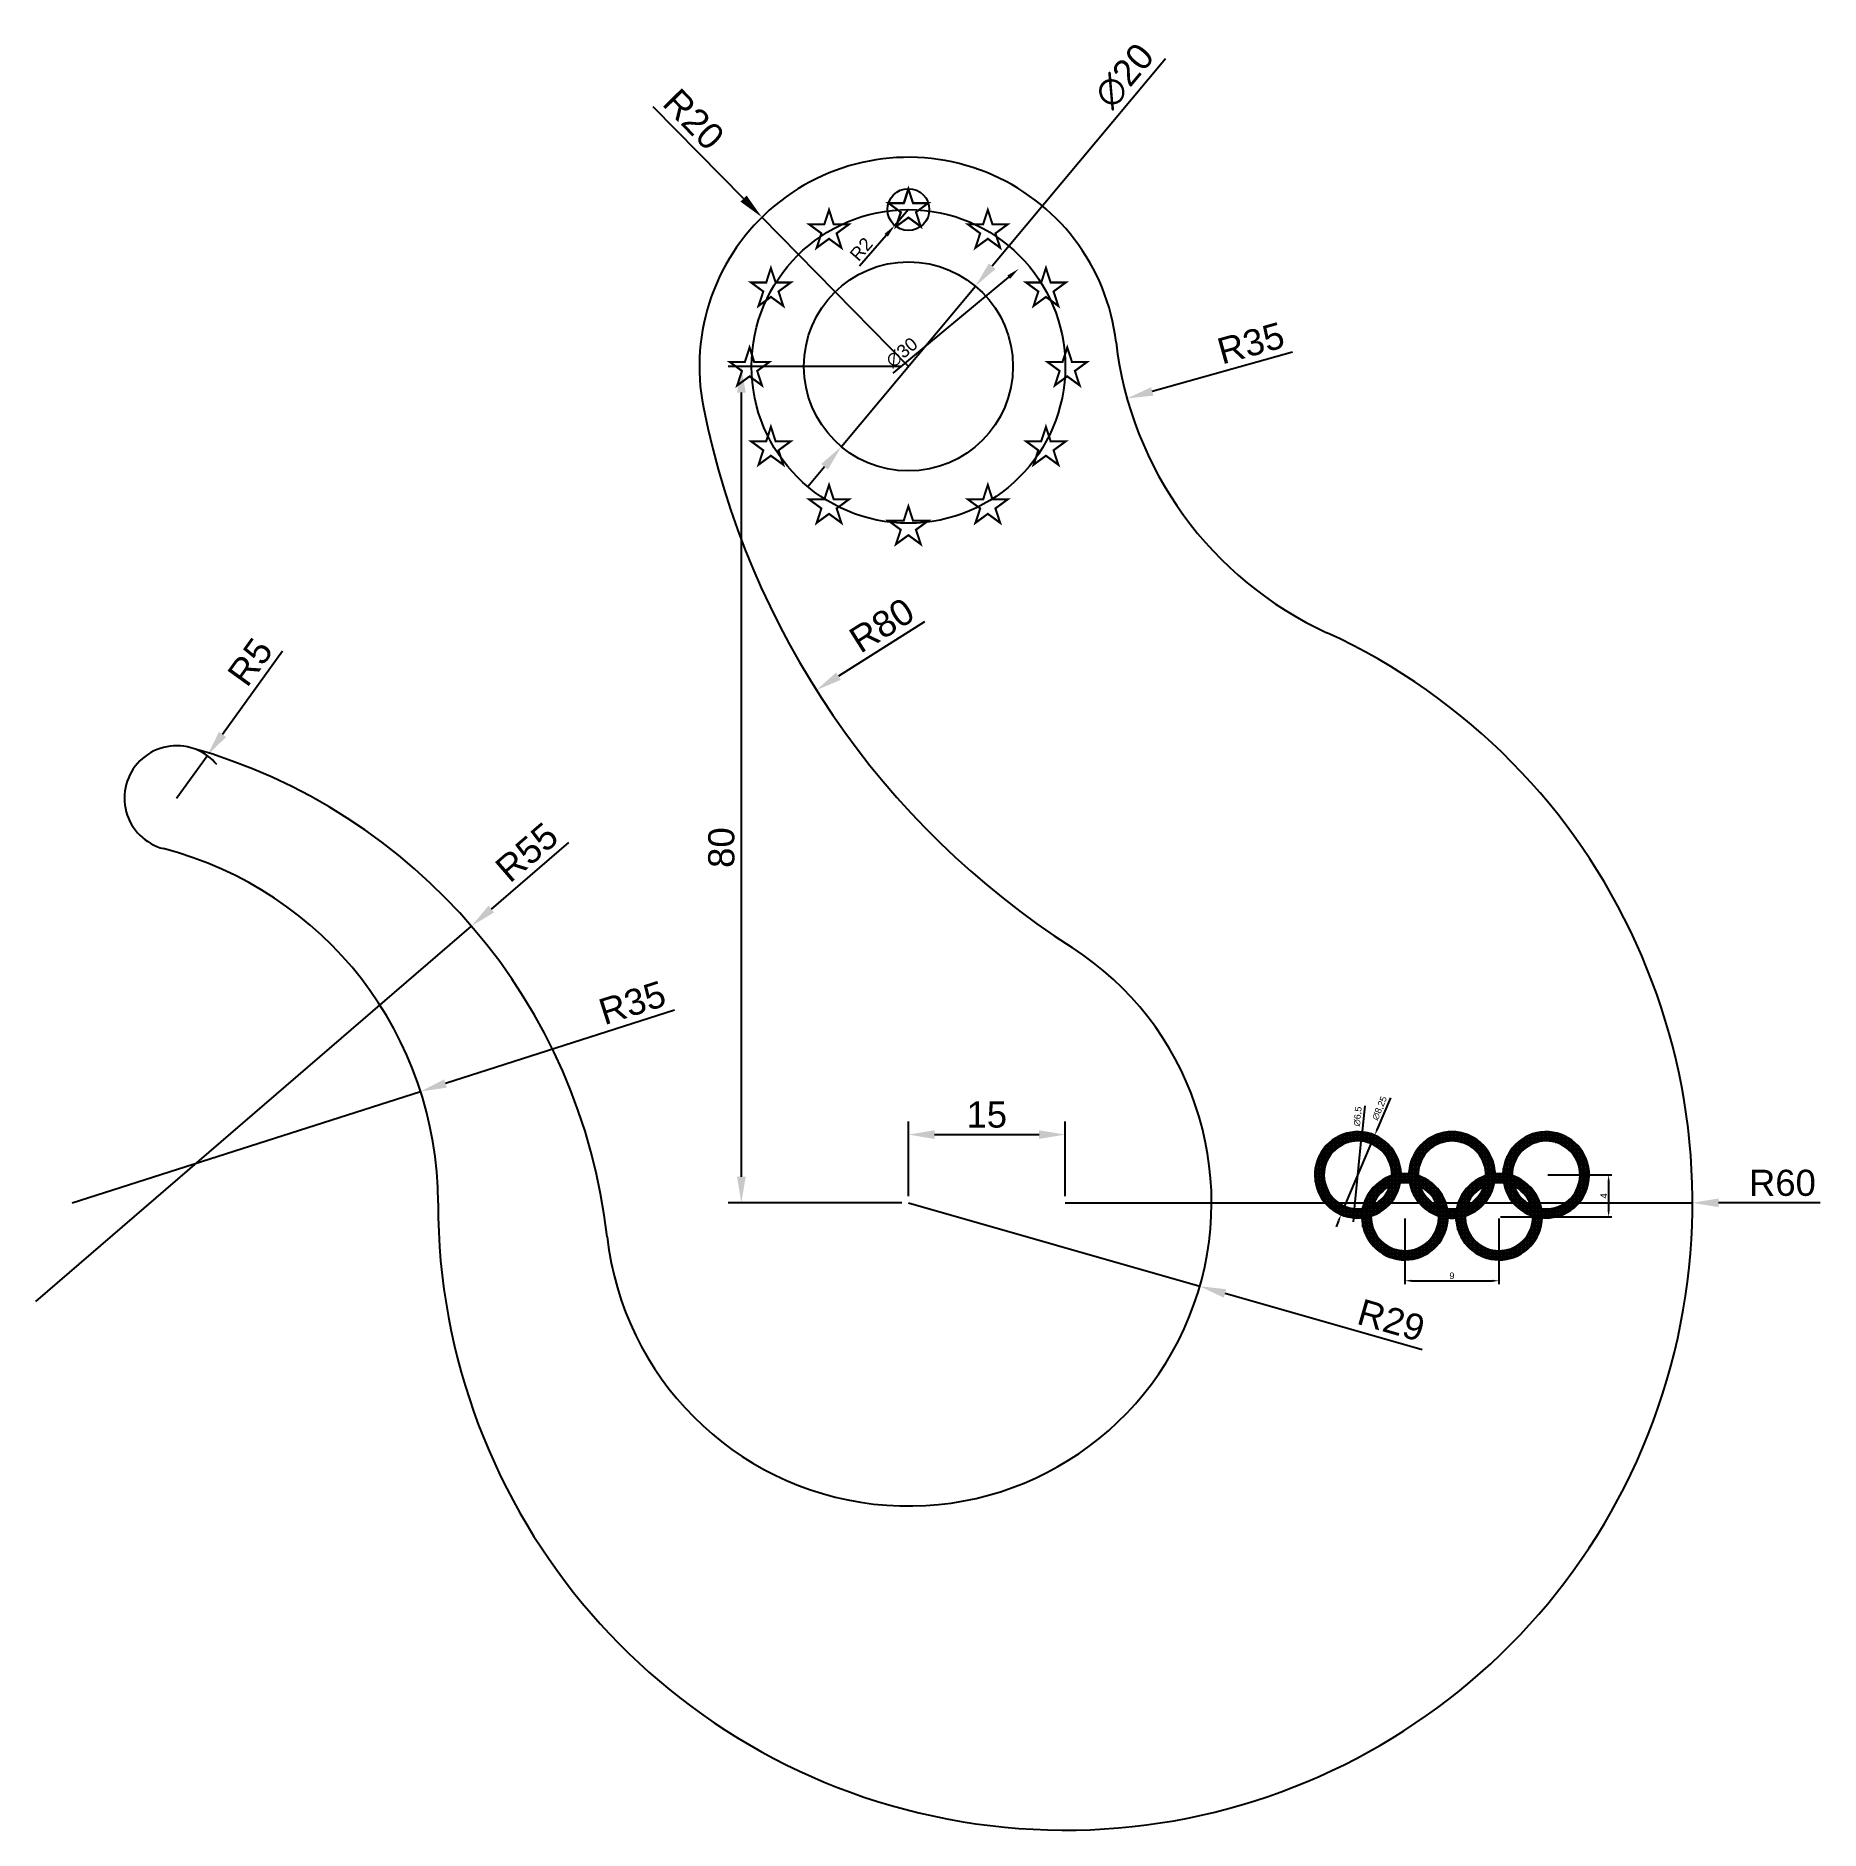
# Model space of a CAD drawing. Header units: millimetres. Extents: x 2663 to 2834, y 1590 to 1762.
import ezdxf

# ---------------------------------------------------------------- set-up
doc = ezdxf.new("R2010")
doc.units = ezdxf.units.MM
doc.layers.add('cotas', color=253, linetype='Continuous')
doc.styles.get("Standard").update_dxf_attribs({"font": 'arial.ttf'})
doc.dimstyles.new('redya_mm', dxfattribs={"dimtxt": 2.5, "dimasz": 2.5, "dimexe": 1.25, "dimexo": 0.625, "dimtad": 1, "dimtxsty": 'Standard', "dimcen": 2.5, "dimadec": 0, "dimazin": 0, "dimtfac": 1, "dimtmove": 0, "dimatfit": 3, "dimfxl": 1, "dimarcsym": 0})
pattern_1 = [(0, (2720.96878, 1621.98288), (0, 0.174625), [0.127, -0.047625]), (90, (2720.96878, 1621.98288), (-0.174625, 1e-17), [0.127, -0.047625])]

# ---------------------------------------------------------------- blocks, each defined once
blk = doc.blocks.new('*D19')
at = {"layer": 'cotas', "color": 0, "lineweight": -2, "transparency": 16777216}
for p, q in [((2771.23, 1759.83), (2754.65, 1739.99)), ((2740.22, 1722.73), (2753.05, 1738.08)), ((2738.62, 1720.81), (2737.02, 1718.89))]:
    blk.add_line(p, q, dxfattribs=at)
at = {"layer": 'cotas', "color": 0, "transparency": 16777216}
for points in [[(2754.33, 1740.26), (2754.97, 1739.73), (2753.05, 1738.08)], [(2738.3, 1721.08), (2738.94, 1720.54), (2740.22, 1722.73)]]:
    blk.add_solid(points, dxfattribs=at)
at = {"layer": 'Defpoints', "color": 0, "transparency": 16777216}
for p in [(2753.05, 1738.08), (2740.22, 1722.73)]:
    blk.add_point(p, dxfattribs=at)
at = {"layer": 'cotas', "color": 0, "transparency": 16777216, "insert": (2767.3, 1758.2), "char_height": 2.5, "attachment_point": 5, "rotation": 50.1157}
blk.add_mtext('∅20', dxfattribs=at)
blk = doc.blocks.new('*D20')
at = {"layer": 'cotas', "color": 0, "lineweight": -2, "transparency": 16777216}
for p, q in [((2722.2, 1755.27), (2730.87, 1746.45)), ((2746.63, 1730.4), (2732.62, 1744.67))]:
    blk.add_line(p, q, dxfattribs=at)
at = {"layer": 'cotas', "color": 0, "transparency": 16777216}
blk.add_solid([(2731.16, 1746.74), (2730.57, 1746.16), (2732.62, 1744.67)], dxfattribs=at)
at = {"layer": 'Defpoints', "color": 0, "transparency": 16777216}
for p in [(2732.62, 1744.67), (2746.63, 1730.4)]:
    blk.add_point(p, dxfattribs=at)
at = {"layer": 'cotas', "color": 0, "transparency": 16777216, "insert": (2726.09, 1754.03), "char_height": 2.5, "attachment_point": 5, "rotation": 314.4946}
blk.add_mtext('R20', dxfattribs=at)
blk = doc.blocks.new('*D21')
at = {"layer": 'cotas', "color": 0, "lineweight": -2, "transparency": 16777216}
blk.add_line((2783.39, 1731.76), (2769.96, 1728.01), dxfattribs=at)
at = {"layer": 'cotas', "color": 0, "transparency": 16777216}
blk.add_solid([(2769.85, 1728.41), (2770.07, 1727.61), (2767.55, 1727.34)], dxfattribs=at)
at = {"layer": 'Defpoints', "color": 0, "transparency": 16777216}
for p in [(2801.27, 1736.74), (2767.55, 1727.34)]:
    blk.add_point(p, dxfattribs=at)
at = {"layer": 'cotas', "color": 0, "transparency": 16777216, "insert": (2779.39, 1732.62), "char_height": 2.5, "attachment_point": 5, "rotation": 15.5787}
blk.add_mtext('R35', dxfattribs=at)
blk = doc.blocks.new('*D22')
at = {"layer": 'cotas', "color": 0, "lineweight": -2, "transparency": 16777216}
blk.add_line((2748.16, 1705.96), (2739.95, 1700.78), dxfattribs=at)
at = {"layer": 'cotas', "color": 0, "transparency": 16777216}
blk.add_solid([(2739.72, 1701.13), (2740.17, 1700.42), (2737.83, 1699.44)], dxfattribs=at)
at = {"layer": 'Defpoints', "color": 0, "transparency": 16777216}
for p in [(2805.47, 1742.16), (2737.83, 1699.44)]:
    blk.add_point(p, dxfattribs=at)
at = {"layer": 'cotas', "color": 0, "transparency": 16777216, "insert": (2744.09, 1705.64), "char_height": 2.5, "attachment_point": 5, "rotation": 32.2754}
blk.add_mtext('R80', dxfattribs=at)
blk = doc.blocks.new('*D24')
at = {"layer": 'cotas', "color": 0, "lineweight": -2, "transparency": 16777216}
for p, q in [((2746.63, 1650.4), (2774.51, 1642.42)), ((2795.77, 1636.34), (2776.92, 1641.73))]:
    blk.add_line(p, q, dxfattribs=at)
at = {"layer": 'cotas', "color": 0, "transparency": 16777216}
blk.add_solid([(2777.03, 1642.14), (2776.8, 1641.33), (2774.51, 1642.42)], dxfattribs=at)
at = {"layer": 'Defpoints', "color": 0, "transparency": 16777216}
for p in [(2746.63, 1650.4), (2774.51, 1642.42)]:
    blk.add_point(p, dxfattribs=at)
at = {"layer": 'cotas', "color": 0, "transparency": 16777216, "insert": (2792.82, 1639.16), "char_height": 2.5, "attachment_point": 5, "rotation": 344.0265}
blk.add_mtext('R29', dxfattribs=at)
blk = doc.blocks.new('*D23')
at = {"layer": 'cotas', "color": 0, "lineweight": -2, "transparency": 16777216}
for p, q in [((2761.63, 1650.4), (2821.63, 1650.4)), ((2833.85, 1650.4), (2824.13, 1650.4))]:
    blk.add_line(p, q, dxfattribs=at)
at = {"layer": 'cotas', "color": 0, "transparency": 16777216}
blk.add_solid([(2824.13, 1650.82), (2824.13, 1649.99), (2821.63, 1650.4)], dxfattribs=at)
at = {"layer": 'Defpoints', "color": 0, "transparency": 16777216}
for p in [(2761.63, 1650.4), (2821.63, 1650.4)]:
    blk.add_point(p, dxfattribs=at)
at = {"layer": 'cotas', "color": 0, "transparency": 16777216, "insert": (2830.24, 1652.3), "char_height": 2.5, "attachment_point": 5}
blk.add_mtext('R60', dxfattribs=at)
blk = doc.blocks.new('*D28')
at = {"layer": 'cotas', "color": 0, "lineweight": -2, "transparency": 16777216}
for p, q in [((2714.11, 1684.86), (2706.73, 1678.5)), ((2663.17, 1640.97), (2704.83, 1676.87))]:
    blk.add_line(p, q, dxfattribs=at)
at = {"layer": 'cotas', "color": 0, "transparency": 16777216}
blk.add_solid([(2706.46, 1678.81), (2707, 1678.18), (2704.83, 1676.87)], dxfattribs=at)
at = {"layer": 'Defpoints', "color": 0, "transparency": 16777216}
for p in [(2704.83, 1676.87), (2663.17, 1640.97)]:
    blk.add_point(p, dxfattribs=at)
at = {"layer": 'cotas', "color": 0, "transparency": 16777216, "insert": (2710.13, 1683.93), "char_height": 2.5, "attachment_point": 5, "rotation": 40.7464}
blk.add_mtext('R55', dxfattribs=at)
blk = doc.blocks.new('*D27')
at = {"layer": 'cotas', "color": 0, "lineweight": -2, "transparency": 16777216}
for p, q in [((2724.25, 1668.82), (2702.35, 1661.81)), ((2666.63, 1650.39), (2699.97, 1661.05))]:
    blk.add_line(p, q, dxfattribs=at)
at = {"layer": 'cotas', "color": 0, "transparency": 16777216}
blk.add_solid([(2702.22, 1662.21), (2702.48, 1661.42), (2699.97, 1661.05)], dxfattribs=at)
at = {"layer": 'Defpoints', "color": 0, "transparency": 16777216}
for p in [(2699.97, 1661.05), (2666.63, 1650.39)]:
    blk.add_point(p, dxfattribs=at)
at = {"layer": 'cotas', "color": 0, "transparency": 16777216, "insert": (2720.22, 1669.53), "char_height": 2.5, "attachment_point": 5, "rotation": 17.7382}
blk.add_mtext('R35', dxfattribs=at)
blk = doc.blocks.new('*D29')
at = {"layer": 'cotas', "color": 0, "lineweight": -2, "transparency": 16777216}
for p, q in [((2686.76, 1703.17), (2681.02, 1695.2)), ((2676.63, 1689.12), (2679.56, 1693.17))]:
    blk.add_line(p, q, dxfattribs=at)
blk.add_arc((2676.63, 1689.12), 5, 39.913, 67.2116, dxfattribs=at)
at = {"layer": 'cotas', "color": 0, "transparency": 16777216}
blk.add_solid([(2680.68, 1695.45), (2681.36, 1694.96), (2679.56, 1693.17)], dxfattribs=at)
at = {"layer": 'Defpoints', "color": 0, "transparency": 16777216}
for p in [(2679.56, 1693.17), (2676.63, 1689.12)]:
    blk.add_point(p, dxfattribs=at)
at = {"layer": 'cotas', "color": 0, "transparency": 16777216, "insert": (2683.67, 1702.13), "char_height": 2.5, "attachment_point": 5, "rotation": 54.237}
blk.add_mtext('R5', dxfattribs=at)
blk = doc.blocks.new('*D26')
at = {"layer": 'cotas', "color": 0, "lineweight": -2, "transparency": 16777216}
for p, q in [((2746.01, 1730.4), (2729.4, 1730.4)), ((2730.65, 1727.9), (2730.65, 1652.9)), ((2746.01, 1650.4), (2729.4, 1650.4))]:
    blk.add_line(p, q, dxfattribs=at)
at = {"layer": 'cotas', "color": 0, "transparency": 16777216}
for points in [[(2730.24, 1727.9), (2731.07, 1727.9), (2730.65, 1730.4)], [(2730.24, 1652.9), (2731.07, 1652.9), (2730.65, 1650.4)]]:
    blk.add_solid(points, dxfattribs=at)
at = {"layer": 'Defpoints', "color": 0, "transparency": 16777216}
for p in [(2746.63, 1730.4), (2730.65, 1650.4), (2746.63, 1650.4)]:
    blk.add_point(p, dxfattribs=at)
at = {"layer": 'cotas', "color": 0, "transparency": 16777216, "insert": (2728.75, 1684.38), "char_height": 2.5, "attachment_point": 5, "rotation": 90}
blk.add_mtext('80', dxfattribs=at)
blk = doc.blocks.new('*D25')
at = {"layer": 'cotas', "color": 0, "lineweight": -2, "transparency": 16777216}
for p, q in [((2746.63, 1651.03), (2746.63, 1658.18)), ((2761.63, 1651.03), (2761.63, 1658.18)), ((2749.13, 1656.93), (2759.13, 1656.93))]:
    blk.add_line(p, q, dxfattribs=at)
at = {"layer": 'cotas', "color": 0, "transparency": 16777216}
for points in [[(2749.13, 1657.34), (2749.13, 1656.51), (2746.63, 1656.93)], [(2759.13, 1657.34), (2759.13, 1656.51), (2761.63, 1656.93)]]:
    blk.add_solid(points, dxfattribs=at)
at = {"layer": 'Defpoints', "color": 0, "transparency": 16777216}
for p in [(2761.63, 1656.93), (2746.63, 1650.4), (2761.63, 1650.4)]:
    blk.add_point(p, dxfattribs=at)
at = {"layer": 'cotas', "color": 0, "transparency": 16777216, "insert": (2754.13, 1658.83), "char_height": 2.5, "attachment_point": 5}
blk.add_mtext('15', dxfattribs=at)
blk = doc.blocks.new('*D31')
at = {"layer": 'cotas', "color": 0, "lineweight": -2, "transparency": 16777216}
blk.add_line((2745.18, 1729.77), (2756.23, 1738.94), dxfattribs=at)
at = {"layer": 'cotas', "color": 0, "transparency": 16777216}
blk.add_solid([(2756.1, 1739.1), (2756.36, 1738.78), (2757.19, 1739.74)], dxfattribs=at)
at = {"layer": 'Defpoints', "color": 0, "transparency": 16777216}
for p in [(2757.19, 1739.74), (2734.1, 1720.58)]:
    blk.add_point(p, dxfattribs=at)
at = {"layer": 'cotas', "color": 0, "transparency": 16777216, "insert": (2746.01, 1731.73), "char_height": 1.25, "attachment_point": 5, "rotation": 39.6858}
blk.add_mtext('∅30', dxfattribs=at)
blk = doc.blocks.new('*U33')
at = {"layer": 'cotas', "const_width": 0.2}
blk.add_lwpolyline([(0, 1.81), (-0.45, 0.43), (-1.9, 0.43), (-0.73, -0.43), (-1.18, -1.81), (0, -0.95), (1.18, -1.81), (0.73, -0.43), (1.9, 0.43), (0.45, 0.43), (0, 1.81)], dxfattribs=at)
blk = doc.blocks.new('*U34')
at = {"layer": 'cotas', "color": 0, "linetype": 'ByBlock', "lineweight": -2, "transparency": 16777216}
for p in [(2746.63, 1745.59), (2739.04, 1743.56), (2754.23, 1743.56), (2733.48, 1738), (2759.79, 1738), (2731.44, 1730.4), (2761.83, 1730.4), (2733.48, 1722.81), (2759.79, 1722.81), (2739.04, 1717.25), (2754.23, 1717.25), (2746.63, 1715.21)]:
    blk.add_blockref('*U33', p, dxfattribs=at)
blk = doc.blocks.new('*D35')
at = {"layer": 'cotas', "color": 0, "lineweight": -2, "transparency": 16777216}
for p, q in [((2746.63, 1745.4), (2745.33, 1743.89)), ((2741.97, 1740.01), (2744.51, 1742.95))]:
    blk.add_line(p, q, dxfattribs=at)
at = {"layer": 'cotas', "color": 0, "transparency": 16777216}
blk.add_solid([(2744.35, 1743.08), (2744.66, 1742.81), (2745.33, 1743.89)], dxfattribs=at)
at = {"layer": 'Defpoints', "color": 0, "transparency": 16777216}
for p in [(2746.63, 1745.4), (2745.33, 1743.89)]:
    blk.add_point(p, dxfattribs=at)
at = {"layer": 'cotas', "color": 0, "transparency": 16777216, "insert": (2742.12, 1741.62), "char_height": 1.25, "attachment_point": 5, "rotation": 49.1164}
blk.add_mtext('R2', dxfattribs=at)
blk = doc.blocks.new('*D36')
at = {"layer": 'cotas', "color": 0, "lineweight": -2, "transparency": 16777216}
for p, q in [((2792.75, 1660.43), (2791.48, 1657.45)), ((2788.03, 1649.27), (2791.24, 1656.87)), ((2787.79, 1648.69), (2787.54, 1648.12))]:
    blk.add_line(p, q, dxfattribs=at)
at = {"layer": 'cotas', "color": 0, "transparency": 16777216}
for points in [[(2791.39, 1657.49), (2791.58, 1657.4), (2791.24, 1656.87)], [(2787.69, 1648.74), (2787.88, 1648.65), (2788.03, 1649.27)]]:
    blk.add_solid(points, dxfattribs=at)
at = {"layer": 'Defpoints', "color": 0, "transparency": 16777216}
for p in [(2791.24, 1656.87), (2788.03, 1649.27)]:
    blk.add_point(p, dxfattribs=at)
at = {"layer": 'cotas', "color": 0, "transparency": 16777216, "insert": (2791.74, 1659.44), "char_height": 0.625, "attachment_point": 5, "rotation": 67.0846}
blk.add_mtext('∅8,25', dxfattribs=at)
blk = doc.blocks.new('*D37')
at = {"layer": 'cotas', "color": 0, "lineweight": -2, "transparency": 16777216}
for p, q in [((2790.3, 1659.67), (2790.02, 1656.93)), ((2789.31, 1649.84), (2789.96, 1656.3)), ((2789.25, 1649.21), (2789.19, 1648.59))]:
    blk.add_line(p, q, dxfattribs=at)
at = {"layer": 'cotas', "color": 0, "transparency": 16777216}
for points in [[(2789.92, 1656.94), (2790.12, 1656.92), (2789.96, 1656.3)], [(2789.14, 1649.22), (2789.35, 1649.2), (2789.31, 1649.84)]]:
    blk.add_solid(points, dxfattribs=at)
at = {"layer": 'Defpoints', "color": 0, "transparency": 16777216}
for p in [(2789.96, 1656.3), (2789.31, 1649.84)]:
    blk.add_point(p, dxfattribs=at)
at = {"layer": 'cotas', "color": 0, "transparency": 16777216, "insert": (2789.65, 1658.66), "char_height": 0.625, "attachment_point": 5, "rotation": 84.2746}
blk.add_mtext('∅6,5', dxfattribs=at)
blk = doc.blocks.new('*D38')
at = {"layer": 'cotas', "color": 0, "lineweight": -2, "transparency": 16777216}
for p, q in [((2807.79, 1653.07), (2813.93, 1653.07)), ((2813.62, 1652.44), (2813.62, 1649.69)), ((2803.29, 1649.07), (2813.93, 1649.07))]:
    blk.add_line(p, q, dxfattribs=at)
at = {"layer": 'cotas', "color": 0, "transparency": 16777216}
for points in [[(2813.51, 1652.44), (2813.72, 1652.44), (2813.62, 1653.07)], [(2813.51, 1649.69), (2813.72, 1649.69), (2813.62, 1649.07)]]:
    blk.add_solid(points, dxfattribs=at)
at = {"layer": 'Defpoints', "color": 0, "transparency": 16777216}
for p in [(2807.63, 1653.07), (2803.13, 1649.07), (2813.62, 1649.07)]:
    blk.add_point(p, dxfattribs=at)
at = {"layer": 'cotas', "color": 0, "transparency": 16777216, "insert": (2813.15, 1651.07), "char_height": 0.625, "attachment_point": 5, "rotation": 90}
blk.add_mtext('4', dxfattribs=at)
blk = doc.blocks.new('*D39')
at = {"layer": 'cotas', "color": 0, "lineweight": -2, "transparency": 16777216}
for p, q in [((2794.13, 1648.91), (2794.13, 1642.63)), ((2803.13, 1648.91), (2803.13, 1642.63)), ((2794.76, 1642.95), (2802.51, 1642.95))]:
    blk.add_line(p, q, dxfattribs=at)
at = {"layer": 'cotas', "color": 0, "transparency": 16777216}
for points in [[(2794.76, 1643.05), (2794.76, 1642.84), (2794.13, 1642.95)], [(2802.51, 1643.05), (2802.51, 1642.84), (2803.13, 1642.95)]]:
    blk.add_solid(points, dxfattribs=at)
at = {"layer": 'Defpoints', "color": 0, "transparency": 16777216}
for p in [(2794.13, 1649.07), (2803.13, 1649.07), (2803.13, 1642.95)]:
    blk.add_point(p, dxfattribs=at)
at = {"layer": 'cotas', "color": 0, "transparency": 16777216, "insert": (2798.63, 1643.42), "char_height": 0.625, "attachment_point": 5}
blk.add_mtext('9', dxfattribs=at)

msp = doc.modelspace()

# ---------------------------------------------------------------- hatches: boundary and pattern name
at = {"layer": 'cotas'}
h = msp.add_hatch(dxfattribs=at)
h.set_pattern_fill('ANGLE', color=4, scale=0.025)
h.set_pattern_definition(pattern_1)
h.paths.add_polyline_path([(2792.884, 1653.001, -0.0542232), (2793.758, 1653.178, 18.4422942), (2793.685, 1652.289, 0.0799106), (2792.698, 1651.985, -12.5139785)])
h = msp.add_hatch(dxfattribs=at)
h.set_pattern_fill('ANGLE', color=4, scale=0.025)
h.set_pattern_definition(pattern_1)
h.paths.add_polyline_path([(2792.884, 1653.001, -0.0542232), (2793.758, 1653.178, 18.4422942), (2793.685, 1652.289, 0.0799106), (2792.698, 1651.985, -12.5139785)])
at = {"layer": 'cotas', "true_color": 0x636466}
h = msp.add_hatch(dxfattribs=at)
h.set_pattern_fill('ANGLE', color=251, scale=0.025)
h.set_pattern_definition(pattern_1)
h.paths.add_polyline_path([(2800.071, 1650.155, 0.0799106), (2799.885, 1649.139, 6.4408544), (2797.384, 1649.139, 0.0799106), (2797.198, 1650.155, -4.2924762)])
h.paths.add_polyline_path([(2798.258, 1648.962, 0.0457207), (2799.011, 1648.962, -0.0542232), (2799.084, 1649.851, -0.0695126), (2798.185, 1649.851, -0.0542232)])
at = {"layer": 'cotas'}
h = msp.add_hatch(dxfattribs=at)
h.set_pattern_fill('ANGLE', color=1, scale=0.025)
h.set_pattern_definition(pattern_1)
h.paths.add_polyline_path([(2803.511, 1653.178, -0.0542232), (2804.385, 1653.001, -12.5139785), (2804.571, 1651.985, 0.0799106), (2803.584, 1652.289, 18.4422942)])
h = msp.add_hatch(dxfattribs=at)
h.set_pattern_fill('ANGLE', color=2, scale=0.025)
h.set_pattern_definition(pattern_1)
h.paths.add_polyline_path([(2790.885, 1649.139, -0.0542232), (2790.011, 1648.962, 1.9385477), (2795.385, 1653.001, 0.0799106), (2795.571, 1651.985, -1.8226036)])
h.paths.add_polyline_path([(2794.584, 1652.289, -0.0542232), (2794.511, 1653.178, 0.3854571), (2790.084, 1649.851, 0.0799106), (2791.071, 1650.155, -0.3563671)])
h = msp.add_hatch(dxfattribs=at)
h.set_pattern_fill('ANGLE', color=3, scale=0.025)
h.set_pattern_definition(pattern_1)
h.paths.add_polyline_path([(2807.258, 1648.962, -0.0542232), (2806.384, 1649.139, -1.8226036), (2801.698, 1651.985, 0.0799106), (2801.884, 1653.001, 1.9385477)])
h.paths.add_polyline_path([(2802.758, 1653.178, -0.0542232), (2802.685, 1652.289, -0.3563671), (2806.198, 1650.155, 0.0799106), (2807.185, 1649.851, 0.3854571)])

# ---------------------------------------------------------------- linework, layer by layer
msp.add_circle((2746.635, 1730.403), 10)
for centre, radius, start, end in [((2746.635, 1730.403), 20, 6.6168, 191.29949), ((2801.268, 1736.741), 35, 186.6168, 245.3423), ((2805.472, 1742.159), 80, 191.29949, 237.33073), ((2761.635, 1650.403), 60, 180.00923, 65.3423), ((2676.635, 1689.118), 5, 74.37361, 255.52249), ((2663.166, 1640.966), 55, 6.4508, 74.37361), ((2666.635, 1650.388), 35, 0.00923, 75.52249), ((2746.635, 1650.403), 29, 186.4508, 57.33073), ((2789.635, 1653.07), 4.125, 1.49737, 349.08248), ((2789.635, 1653.07), 3.25, 358.78016, 340.50483), ((2798.635, 1653.07), 4.125, 287.65044, 252.34956), ((2798.635, 1653.07), 3.25, 296.2281, 243.7719), ((2807.635, 1653.07), 4.125, 190.91752, 178.50263), ((2807.635, 1653.07), 3.25, 199.49517, 181.21984), ((2794.135, 1649.07), 4.125, 181.49737, 72.34956), ((2794.135, 1649.07), 4.125, 84.76444, 169.08248), ((2803.135, 1649.07), 4.125, 107.65044, 358.50263), ((2803.135, 1649.07), 4.125, 10.91752, 95.23556), ((2794.135, 1649.07), 3.25, 178.78016, 63.7719), ((2794.135, 1649.07), 3.25, 82.04724, 160.50483), ((2803.135, 1649.07), 3.25, 116.2281, 1.21984), ((2803.135, 1649.07), 3.25, 19.49517, 97.95276), ((2798.635, 1653.07), 3.25, 262.04724, 277.95276), ((2798.635, 1653.07), 4.125, 264.76444, 275.23556)]:
    msp.add_arc(centre, radius, start, end)
for p, q in [((2746.635, 1747.403), (2746.186, 1746.021)), ((2747.084, 1746.021), (2746.635, 1747.403)), ((2744.733, 1746.021), (2745.908, 1745.167)), ((2746.186, 1746.021), (2744.733, 1746.021)), ((2748.537, 1746.021), (2747.084, 1746.021)), ((2747.361, 1745.167), (2748.537, 1746.021)), ((2745.908, 1745.167), (2745.459, 1743.785)), ((2745.459, 1743.785), (2746.635, 1744.639)), ((2746.635, 1744.639), (2747.81, 1743.785)), ((2747.81, 1743.785), (2747.361, 1745.167))]:
    msp.add_line(p, q, dxfattribs=at)
msp.add_lwpolyline([(2744.733, 1746.021), (2744.733, 1746.021)], close=True, dxfattribs=at)
for centre, radius in [((2746.635, 1745.403), 2), ((2746.635, 1730.403), 15)]:
    msp.add_circle(centre, radius, dxfattribs=at)

# ---------------------------------------------------------------- block references
msp.add_blockref('*U34', (0, 0), dxfattribs=at)

# ---------------------------------------------------------------- dimensions: what is measured, and where the dimension line sits
for p1, p2, picture, middle in [((2740.222, 1722.73), (2753.047, 1738.077), '*D19', (2768.81, 1756.939)), ((2734.104, 1720.578), (2757.191, 1739.735), '*D31', (2746.635, 1730.976))]:
    dim = msp.add_diameter_dim_2p(p1=p1, p2=p2, dimstyle='redya_mm', dxfattribs=at)
    dim.commit()
    dim.dimension.update_dxf_attribs({"geometry": picture, "text_midpoint": middle, "dimtype": 163})
for center, mpoint, picture, middle in [((2746.635, 1730.403), (2732.618, 1744.67), '*D20', (2724.733, 1752.695)), ((2805.472, 1742.159), (2737.832, 1699.44), '*D22', (2745.11, 1704.037)), ((2801.268, 1736.741), (2767.554, 1727.341), '*D21', (2779.898, 1730.783)), ((2676.635, 1689.118), (2679.557, 1693.175), '*D29', (2685.21, 1701.024)), ((2666.635, 1650.388), (2699.971, 1661.051), '*D27', (2720.803, 1667.715)), ((2746.635, 1650.403), (2774.515, 1642.423), '*D24', (2792.299, 1637.332))]:
    dim = msp.add_radius_dim(center=center, mpoint=mpoint, dimstyle='redya_mm', dxfattribs=at)
    dim.commit()
    dim.dimension.update_dxf_attribs({"geometry": picture, "text_midpoint": middle, "dimtype": 164})
for center, mpoint, picture, middle in [((2746.635, 1745.403), (2745.326, 1743.891), '*D35', (2742.119, 1741.623)), ((2663.166, 1640.966), (2704.835, 1676.865), '*D28', (2710.129, 1683.929)), ((2761.635, 1650.403), (2821.635, 1650.403), '*D23', (2830.242, 1652.305))]:
    dim = msp.add_radius_dim(center=center, mpoint=mpoint, dimstyle='redya_mm', dxfattribs=at)
    dim.commit()
    dim.dimension.update_dxf_attribs({"geometry": picture, "text_midpoint": middle})
dim = msp.add_linear_dim(base=(2730.655, 1650.403), p1=(2746.635, 1730.403), p2=(2746.635, 1650.403), angle=90, dimstyle='redya_mm', dxfattribs=at)
dim.commit()
dim.dimension.update_dxf_attribs({"geometry": '*D26', "text_midpoint": (2730.655, 1684.378), "dimtype": 160})
for base, p1, p2, picture, middle in [((2761.635, 1656.927), (2746.635, 1650.403), (2761.635, 1650.403), '*D25', (2754.135, 1658.829)), ((2803.135, 1642.947), (2794.135, 1649.07), (2803.135, 1649.07), '*D39', (2798.635, 1643.423))]:
    dim = msp.add_linear_dim(base=base, p1=p1, p2=p2, dimstyle='redya_mm', dxfattribs=at)
    dim.commit()
    dim.dimension.update_dxf_attribs({"geometry": picture, "text_midpoint": middle})
for p1, p2, picture, middle in [((2788.028, 1649.27), (2791.241, 1656.869), '*D36', (2791.738, 1659.439)), ((2789.31, 1649.836), (2789.959, 1656.304), '*D37', (2789.651, 1658.664))]:
    dim = msp.add_diameter_dim_2p(p1=p1, p2=p2, dimstyle='redya_mm', dxfattribs=at)
    dim.commit()
    dim.dimension.update_dxf_attribs({"geometry": picture, "text_midpoint": middle})
dim = msp.add_linear_dim(base=(2813.618, 1649.07), p1=(2807.635, 1653.07), p2=(2803.135, 1649.07), angle=90, dimstyle='redya_mm', dxfattribs=at)
dim.commit()
dim.dimension.update_dxf_attribs({"geometry": '*D38', "text_midpoint": (2813.149, 1651.07)})

doc.saveas('drawing.dxf')
